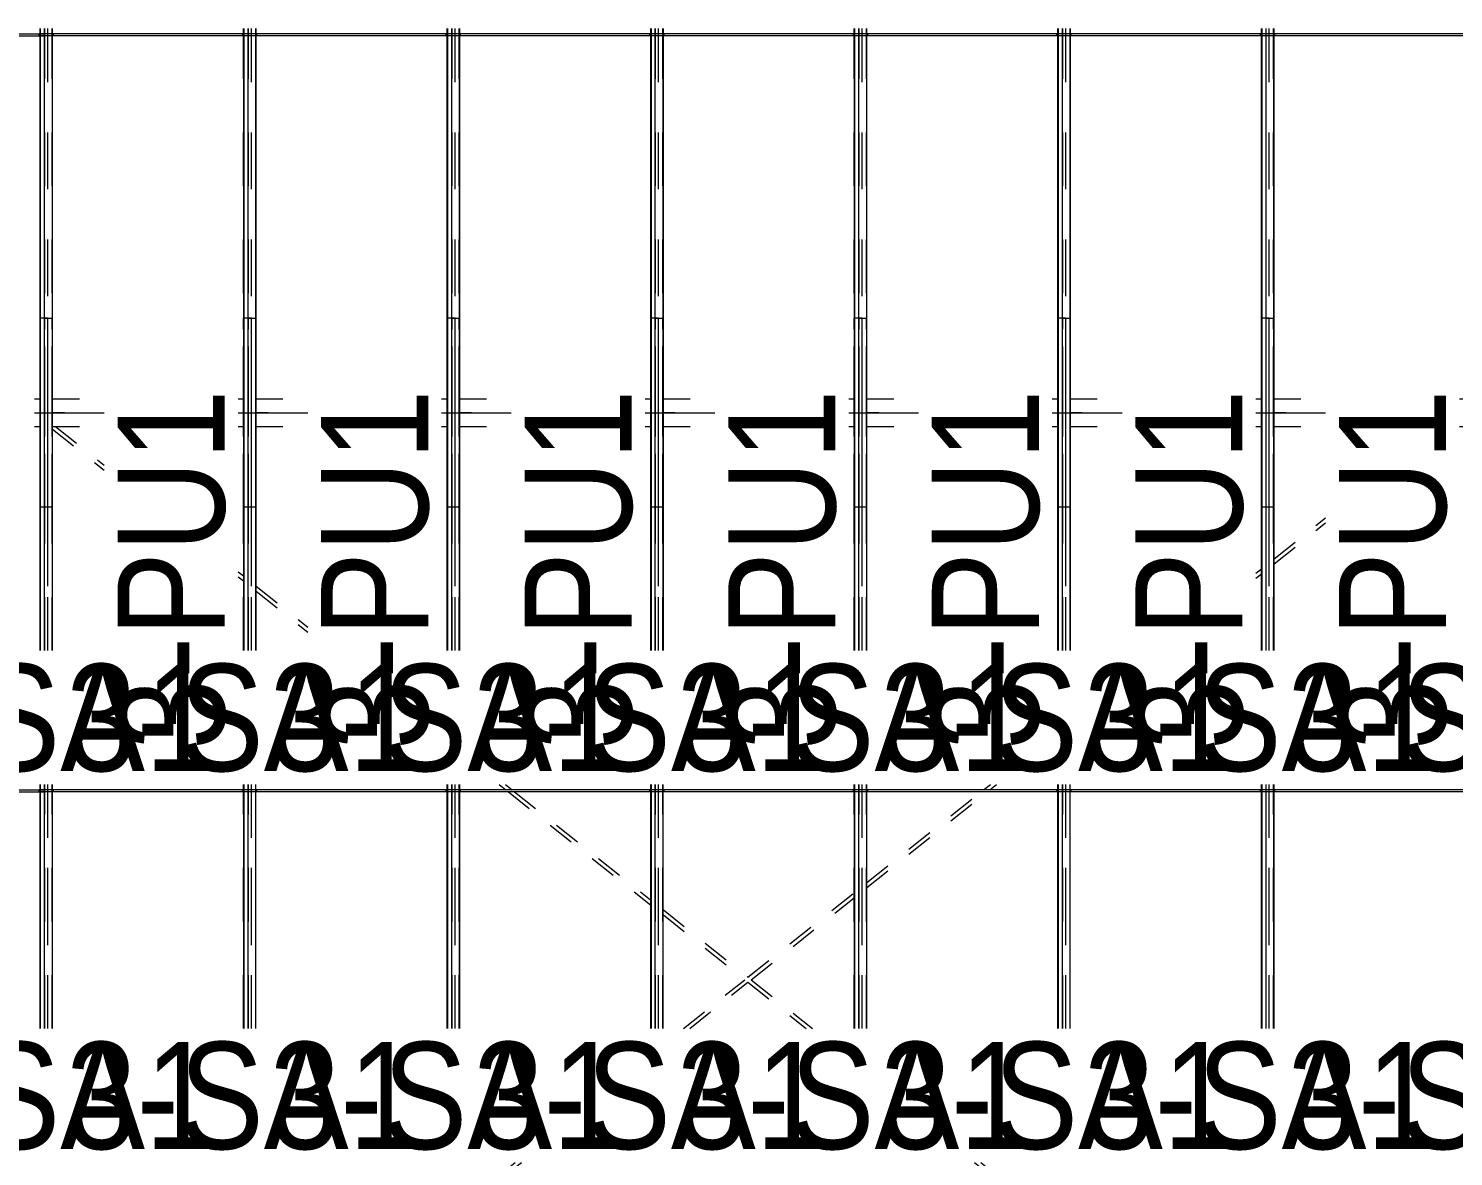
# Model space of a CAD drawing. Header units: millimetres. Extents: x -183 to 639, y -32 to 542.
# Drawn here: x 198.4 to 251.6, y 313 to 355.1 of the extents above; entities that cross this region are included whole.
import ezdxf

# ---------------------------------------------------------------- set-up
doc = ezdxf.new("R2010")
doc.units = ezdxf.units.MM
for name, pattern in [('XKITLINE00', [0]), ('XKITLINE01', [4, 1, -1, 1, -1]), ('XKITLINE02', [4, 2, -2]), ('XKITLINE03', [6, 3, -1, 1, -1])]:
    doc.linetypes.add(name, pattern=pattern)
for name, color, linetype, lineweight in [('Part', 2, 'Continuous', 0), ('PartMark', 7, 'Continuous', 0), ('S-grid', 1, 'Continuous', 0)]:
    doc.layers.add(name, color=color, linetype=linetype, lineweight=lineweight)
doc.styles.add('ARIAL', font='ARIAL.TTF')

# ---------------------------------------------------------------- blocks, each defined once
blk = doc.blocks.new('*A1313')
at = {"layer": 'S-grid', "color": 1, "linetype": 'XKITLINE03', "lineweight": 0}
for p, q in [((198.621, 340.793), (201.226, 340.793)), ((206.226, 340.793), (208.83, 340.793)), ((213.83, 340.793), (216.435, 340.793)), ((221.435, 340.793), (224.04, 340.793)), ((229.04, 340.793), (231.645, 340.793)), ((236.645, 340.793), (239.25, 340.793)), ((244.25, 340.793), (246.855, 340.793))]:
    blk.add_line(p, q, dxfattribs=at)
blk = doc.blocks.new('*A1324')
at = {"layer": 'Part', "color": 4, "linetype": 'XKITLINE01', "lineweight": 0}
for p, q in [((198.621, 341.308), (198.821, 341.308)), ((199.301, 341.308), (201.226, 341.308)), ((206.226, 341.308), (206.426, 341.308)), ((206.906, 341.308), (208.83, 341.308)), ((213.83, 341.308), (214.03, 341.308)), ((214.511, 341.308), (216.435, 341.308)), ((221.435, 341.308), (221.635, 341.308)), ((222.116, 341.308), (224.04, 341.308)), ((229.04, 341.308), (229.24, 341.308)), ((229.721, 341.308), (231.645, 341.308)), ((236.645, 341.308), (236.845, 341.308)), ((237.326, 341.308), (239.25, 341.308)), ((244.25, 341.308), (244.45, 341.308)), ((244.931, 341.308), (246.855, 341.308)), ((251.855, 341.308), (252.055, 341.308)), ((252.535, 341.308), (253.234, 341.308)), ((198.621, 340.278), (198.821, 340.278)), ((199.301, 340.278), (201.226, 340.278)), ((206.226, 340.278), (206.426, 340.278)), ((206.906, 340.278), (208.83, 340.278)), ((213.83, 340.278), (214.03, 340.278)), ((214.511, 340.278), (216.435, 340.278)), ((221.435, 340.278), (221.635, 340.278)), ((222.116, 340.278), (224.04, 340.278)), ((229.04, 340.278), (229.24, 340.278)), ((229.721, 340.278), (231.645, 340.278)), ((236.645, 340.278), (236.845, 340.278)), ((237.326, 340.278), (239.25, 340.278)), ((244.25, 340.278), (244.45, 340.278)), ((244.931, 340.278), (246.855, 340.278)), ((251.855, 340.278), (252.055, 340.278)), ((252.535, 340.278), (253.234, 340.278))]:
    blk.add_line(p, q, dxfattribs=at)
blk = doc.blocks.new('*A1325')
at = {"layer": 'Part', "color": 4, "linetype": 'XKITLINE01', "lineweight": 0}
for p, q in [((199.301, 340.176), (201.226, 338.646)), ((199.408, 340.278), (201.226, 338.833)), ((206.226, 334.858), (206.426, 334.699)), ((206.226, 334.67), (206.426, 334.511)), ((206.906, 334.316), (208.83, 332.786)), ((206.906, 334.129), (208.83, 332.599)), ((215.984, 326.911), (216.236, 326.711)), ((216.22, 326.911), (216.472, 326.711)), ((216.325, 326.64), (221.635, 322.418)), ((216.56, 326.64), (221.635, 322.605)), ((222.116, 322.223), (225.276, 319.71)), ((222.116, 322.035), (225.158, 319.617)), ((225.276, 319.523), (227.451, 317.793)), ((225.394, 319.617), (227.687, 317.793)), ((233.74, 312.793), (233.991, 312.593)), ((233.975, 312.793), (234.227, 312.593)), ((234.08, 312.523), (236.845, 310.324)), ((234.316, 312.523), (236.845, 310.511)), ((237.326, 310.129), (244.45, 304.465)), ((237.326, 309.942), (244.45, 304.277)), ((244.931, 304.082), (248.217, 301.47)), ((244.931, 303.895), (247.981, 301.47))]:
    blk.add_line(p, q, dxfattribs=at)
blk = doc.blocks.new('*A1326')
at = {"layer": 'Part', "color": 4, "linetype": 'XKITLINE01', "lineweight": 0}
for p, q in [((244.931, 335.338), (246.855, 336.868)), ((244.931, 335.151), (246.855, 336.681)), ((244.25, 334.797), (244.45, 334.956)), ((244.25, 334.61), (244.45, 334.769)), ((234.08, 326.711), (234.331, 326.911)), ((234.316, 326.711), (234.567, 326.911)), ((229.721, 323.245), (233.991, 326.64)), ((229.721, 323.057), (234.227, 326.64)), ((225.276, 319.71), (229.24, 322.863)), ((225.394, 319.617), (229.24, 322.675)), ((222.864, 317.793), (225.158, 319.617)), ((223.1, 317.793), (225.276, 319.523)), ((214.511, 311.151), (216.236, 312.523)), ((214.511, 310.964), (216.472, 312.523)), ((216.325, 312.593), (216.576, 312.793)), ((216.56, 312.593), (216.812, 312.793)), ((206.906, 305.105), (214.03, 310.769)), ((206.906, 304.917), (214.03, 310.582)), ((202.335, 301.47), (206.426, 304.722)), ((202.571, 301.47), (206.426, 304.535)), ((199.301, 299.058), (201.226, 300.588)), ((199.315, 298.881), (201.226, 300.4))]:
    blk.add_line(p, q, dxfattribs=at)
blk = doc.blocks.new('*A1345')
at = {"layer": 'Part', "color": 4, "linetype": 'XKITLINE01', "lineweight": 0}
for p, q in [((214.511, 340.808), (214.953, 340.808)), ((214.953, 340.778), (214.511, 340.778)), ((214.953, 340.808), (214.953, 340.778))]:
    blk.add_line(p, q, dxfattribs=at)
blk = doc.blocks.new('*A1346')
at = {"layer": 'Part', "color": 4, "linetype": 'XKITLINE01', "lineweight": 0}
for p, q in [((206.906, 340.808), (207.348, 340.808)), ((207.348, 340.778), (206.906, 340.778)), ((207.348, 340.808), (207.348, 340.778))]:
    blk.add_line(p, q, dxfattribs=at)
blk = doc.blocks.new('*A1347')
at = {"layer": 'Part', "color": 4, "linetype": 'XKITLINE01', "lineweight": 0}
for p, q in [((199.301, 340.808), (199.743, 340.808)), ((199.743, 340.778), (199.301, 340.778)), ((199.743, 340.808), (199.743, 340.778))]:
    blk.add_line(p, q, dxfattribs=at)
blk = doc.blocks.new('*A1348')
at = {"layer": 'Part', "color": 4, "linetype": 'XKITLINE01', "lineweight": 0}
for p, q in [((237.326, 340.808), (237.767, 340.808)), ((237.767, 340.778), (237.326, 340.778)), ((237.767, 340.808), (237.767, 340.778))]:
    blk.add_line(p, q, dxfattribs=at)
blk = doc.blocks.new('*A1349')
at = {"layer": 'Part', "color": 4, "linetype": 'XKITLINE01', "lineweight": 0}
for p, q in [((222.116, 340.808), (222.557, 340.808)), ((222.557, 340.778), (222.116, 340.778)), ((222.557, 340.808), (222.557, 340.778))]:
    blk.add_line(p, q, dxfattribs=at)
blk = doc.blocks.new('*A1350')
at = {"layer": 'Part', "color": 4, "linetype": 'XKITLINE01', "lineweight": 0}
for p, q in [((229.721, 340.808), (230.162, 340.808)), ((230.162, 340.778), (229.721, 340.778)), ((230.162, 340.808), (230.162, 340.778))]:
    blk.add_line(p, q, dxfattribs=at)
blk = doc.blocks.new('*A1352')
at = {"layer": 'Part', "color": 4, "linetype": 'XKITLINE01', "lineweight": 0}
for p, q in [((244.931, 340.808), (245.372, 340.808)), ((245.372, 340.778), (244.931, 340.778)), ((245.372, 340.808), (245.372, 340.778))]:
    blk.add_line(p, q, dxfattribs=at)
blk = doc.blocks.new('*A1373')
at = {"layer": 'Part', "color": 2, "linetype": 'XKITLINE00', "lineweight": 0}
for p, q in [((237.024, 344.323), (236.845, 344.323)), ((236.845, 344.323), (236.845, 331.911)), ((236.856, 344.323), (236.856, 331.911)), ((236.864, 344.323), (236.864, 331.911)), ((237.024, 344.323), (237.326, 344.323)), ((237.024, 331.911), (237.024, 344.323)), ((237.316, 331.911), (237.316, 344.323)), ((237.326, 331.911), (237.326, 344.323)), ((237.326, 331.911), (237.326, 344.323)), ((236.845, 326.911), (236.845, 326.711)), ((236.856, 326.911), (236.856, 326.711)), ((236.864, 326.911), (236.864, 326.711)), ((237.024, 317.793), (237.024, 326.911)), ((237.316, 317.793), (237.316, 326.911)), ((236.845, 326.64), (236.845, 317.793)), ((236.856, 326.64), (236.856, 317.793)), ((236.864, 326.64), (236.864, 317.793))]:
    blk.add_line(p, q, dxfattribs=at)
at = {"layer": 'Part', "color": 7, "linetype": 'XKITLINE02', "lineweight": 0}
for p, q in [((236.854, 331.911), (236.854, 344.323)), ((237.147, 344.323), (237.024, 344.323)), ((237.036, 331.911), (237.036, 344.323)), ((237.135, 344.323), (237.135, 331.911)), ((237.147, 331.911), (237.147, 344.323)), ((237.307, 331.911), (237.307, 344.323)), ((237.315, 331.911), (237.315, 344.323)), ((236.854, 317.793), (236.854, 326.911)), ((237.036, 317.793), (237.036, 326.911)), ((237.135, 326.911), (237.135, 317.793)), ((237.147, 317.793), (237.147, 326.911)), ((237.307, 317.793), (237.307, 326.911)), ((237.315, 317.793), (237.315, 326.911)), ((236.845, 326.711), (236.845, 326.64)), ((236.856, 326.711), (236.856, 326.64)), ((236.864, 326.711), (236.864, 326.64))]:
    blk.add_line(p, q, dxfattribs=at)
blk = doc.blocks.new('*A1374')
at = {"layer": 'Part', "color": 2, "linetype": 'XKITLINE00', "lineweight": 0}
for p, q in [((221.814, 344.323), (221.635, 344.323)), ((221.635, 344.323), (221.635, 331.911)), ((221.646, 344.323), (221.646, 331.911)), ((221.654, 344.323), (221.654, 331.911)), ((221.814, 344.323), (222.116, 344.323)), ((221.814, 331.911), (221.814, 344.323)), ((222.107, 331.911), (222.107, 344.323)), ((222.116, 331.911), (222.116, 344.323)), ((222.116, 331.911), (222.116, 344.323)), ((221.635, 326.911), (221.635, 326.711)), ((221.646, 326.911), (221.646, 326.711)), ((221.654, 326.911), (221.654, 326.711)), ((221.814, 317.793), (221.814, 326.911)), ((222.107, 317.793), (222.107, 326.911)), ((221.635, 326.64), (221.635, 317.793)), ((221.646, 326.64), (221.646, 317.793)), ((221.654, 326.64), (221.654, 317.793))]:
    blk.add_line(p, q, dxfattribs=at)
at = {"layer": 'Part', "color": 7, "linetype": 'XKITLINE02', "lineweight": 0}
for p, q in [((221.645, 331.911), (221.645, 344.323)), ((221.937, 344.323), (221.814, 344.323)), ((221.826, 331.911), (221.826, 344.323)), ((221.925, 344.323), (221.925, 331.911)), ((221.937, 331.911), (221.937, 344.323)), ((222.097, 331.911), (222.097, 344.323)), ((222.105, 331.911), (222.105, 344.323)), ((221.645, 317.793), (221.645, 326.911)), ((221.826, 317.793), (221.826, 326.911)), ((221.925, 326.911), (221.925, 317.793)), ((221.937, 317.793), (221.937, 326.911)), ((222.097, 317.793), (222.097, 326.911)), ((222.105, 317.793), (222.105, 326.911)), ((221.635, 326.711), (221.635, 326.64)), ((221.646, 326.711), (221.646, 326.64)), ((221.654, 326.711), (221.654, 326.64))]:
    blk.add_line(p, q, dxfattribs=at)
blk = doc.blocks.new('*A1375')
at = {"layer": 'Part', "color": 2, "linetype": 'XKITLINE00', "lineweight": 0}
for p, q in [((206.605, 344.323), (206.426, 344.323)), ((206.426, 344.323), (206.426, 331.911)), ((206.436, 344.323), (206.436, 331.911)), ((206.444, 344.323), (206.444, 331.911)), ((206.605, 344.323), (206.906, 344.323)), ((206.605, 331.911), (206.605, 344.323)), ((206.897, 331.911), (206.897, 344.323)), ((206.906, 331.911), (206.906, 344.323)), ((206.906, 331.911), (206.906, 344.323)), ((206.426, 326.911), (206.426, 326.711)), ((206.436, 326.911), (206.436, 326.711)), ((206.444, 326.911), (206.444, 326.711)), ((206.605, 317.793), (206.605, 326.911)), ((206.897, 317.793), (206.897, 326.911)), ((206.426, 326.64), (206.426, 317.793)), ((206.436, 326.64), (206.436, 317.793)), ((206.444, 326.64), (206.444, 317.793))]:
    blk.add_line(p, q, dxfattribs=at)
at = {"layer": 'Part', "color": 7, "linetype": 'XKITLINE02', "lineweight": 0}
for p, q in [((206.435, 331.911), (206.435, 344.323)), ((206.727, 344.323), (206.605, 344.323)), ((206.616, 331.911), (206.616, 344.323)), ((206.716, 344.323), (206.716, 331.911)), ((206.727, 331.911), (206.727, 344.323)), ((206.888, 331.911), (206.888, 344.323)), ((206.896, 331.911), (206.896, 344.323)), ((206.435, 317.793), (206.435, 326.911)), ((206.616, 317.793), (206.616, 326.911)), ((206.716, 326.911), (206.716, 317.793)), ((206.727, 317.793), (206.727, 326.911)), ((206.888, 317.793), (206.888, 326.911)), ((206.896, 317.793), (206.896, 326.911)), ((206.426, 326.711), (206.426, 326.64)), ((206.436, 326.711), (206.436, 326.64)), ((206.444, 326.711), (206.444, 326.64))]:
    blk.add_line(p, q, dxfattribs=at)
blk = doc.blocks.new('*A1377')
at = {"layer": 'Part', "color": 2, "linetype": 'XKITLINE00', "lineweight": 0}
for p, q in [((229.419, 344.323), (229.24, 344.323)), ((229.24, 344.323), (229.24, 331.911)), ((229.251, 344.323), (229.251, 331.911)), ((229.259, 344.323), (229.259, 331.911)), ((229.419, 344.323), (229.721, 344.323)), ((229.419, 331.911), (229.419, 344.323)), ((229.712, 331.911), (229.712, 344.323)), ((229.721, 331.911), (229.721, 344.323)), ((229.24, 326.911), (229.24, 326.711)), ((229.251, 326.911), (229.251, 326.711)), ((229.259, 326.911), (229.259, 326.711)), ((229.419, 317.793), (229.419, 326.911)), ((229.712, 317.793), (229.712, 326.911)), ((229.721, 317.793), (229.721, 326.911)), ((229.24, 326.64), (229.24, 317.793)), ((229.251, 326.64), (229.251, 317.793)), ((229.259, 326.64), (229.259, 317.793))]:
    blk.add_line(p, q, dxfattribs=at)
at = {"layer": 'Part', "color": 7, "linetype": 'XKITLINE02', "lineweight": 0}
for p, q in [((229.249, 331.911), (229.249, 344.323)), ((229.542, 344.323), (229.419, 344.323)), ((229.431, 331.911), (229.431, 344.323)), ((229.53, 344.323), (229.53, 331.911)), ((229.542, 331.911), (229.542, 344.323)), ((229.702, 331.911), (229.702, 344.323)), ((229.71, 331.911), (229.71, 344.323)), ((229.249, 317.793), (229.249, 326.911)), ((229.431, 317.793), (229.431, 326.911)), ((229.53, 326.911), (229.53, 317.793)), ((229.542, 317.793), (229.542, 326.911)), ((229.702, 317.793), (229.702, 326.911)), ((229.71, 317.793), (229.71, 326.911)), ((229.24, 326.711), (229.24, 326.64)), ((229.251, 326.711), (229.251, 326.64)), ((229.259, 326.711), (229.259, 326.64))]:
    blk.add_line(p, q, dxfattribs=at)
blk = doc.blocks.new('*A1378')
at = {"layer": 'Part', "color": 2, "linetype": 'XKITLINE00', "lineweight": 0}
for p, q in [((214.209, 344.323), (214.03, 344.323)), ((214.03, 344.323), (214.03, 331.911)), ((214.041, 344.323), (214.041, 331.911)), ((214.049, 344.323), (214.049, 331.911)), ((214.209, 344.323), (214.511, 344.323)), ((214.209, 331.911), (214.209, 344.323)), ((214.502, 331.911), (214.502, 344.323)), ((214.511, 331.911), (214.511, 344.323)), ((214.03, 326.911), (214.03, 326.711)), ((214.041, 326.911), (214.041, 326.711)), ((214.049, 326.911), (214.049, 326.711)), ((214.209, 317.793), (214.209, 326.911)), ((214.502, 317.793), (214.502, 326.911)), ((214.511, 317.793), (214.511, 326.911)), ((214.03, 326.64), (214.03, 317.793)), ((214.041, 326.64), (214.041, 317.793)), ((214.049, 326.64), (214.049, 317.793))]:
    blk.add_line(p, q, dxfattribs=at)
at = {"layer": 'Part', "color": 7, "linetype": 'XKITLINE02', "lineweight": 0}
for p, q in [((214.04, 331.911), (214.04, 344.323)), ((214.332, 344.323), (214.209, 344.323)), ((214.221, 331.911), (214.221, 344.323)), ((214.321, 344.323), (214.321, 331.911)), ((214.332, 331.911), (214.332, 344.323)), ((214.492, 331.911), (214.492, 344.323)), ((214.501, 331.911), (214.501, 344.323)), ((214.04, 317.793), (214.04, 326.911)), ((214.221, 317.793), (214.221, 326.911)), ((214.321, 326.911), (214.321, 317.793)), ((214.332, 317.793), (214.332, 326.911)), ((214.492, 317.793), (214.492, 326.911)), ((214.501, 317.793), (214.501, 326.911)), ((214.03, 326.711), (214.03, 326.64)), ((214.041, 326.711), (214.041, 326.64)), ((214.049, 326.711), (214.049, 326.64))]:
    blk.add_line(p, q, dxfattribs=at)
blk = doc.blocks.new('*A1379')
at = {"layer": 'Part', "color": 2, "linetype": 'XKITLINE00', "lineweight": 0}
for p, q in [((244.629, 344.323), (244.45, 344.323)), ((244.45, 344.323), (244.45, 331.911)), ((244.46, 344.323), (244.46, 331.911)), ((244.469, 344.323), (244.469, 331.911)), ((244.629, 344.323), (244.931, 344.323)), ((244.629, 331.911), (244.629, 344.323)), ((244.921, 331.911), (244.921, 344.323)), ((244.931, 331.911), (244.931, 344.323)), ((244.45, 326.911), (244.45, 326.711)), ((244.46, 326.911), (244.46, 326.711)), ((244.469, 326.911), (244.469, 326.711)), ((244.629, 317.793), (244.629, 326.911)), ((244.921, 317.793), (244.921, 326.911)), ((244.931, 317.793), (244.931, 326.911)), ((244.45, 326.64), (244.45, 317.793)), ((244.46, 326.64), (244.46, 317.793)), ((244.469, 326.64), (244.469, 317.793))]:
    blk.add_line(p, q, dxfattribs=at)
at = {"layer": 'Part', "color": 7, "linetype": 'XKITLINE02', "lineweight": 0}
for p, q in [((244.459, 331.911), (244.459, 344.323)), ((244.752, 344.323), (244.629, 344.323)), ((244.641, 331.911), (244.641, 344.323)), ((244.74, 344.323), (244.74, 331.911)), ((244.752, 331.911), (244.752, 344.323)), ((244.912, 331.911), (244.912, 344.323)), ((244.92, 331.911), (244.92, 344.323)), ((244.459, 317.793), (244.459, 326.911)), ((244.641, 317.793), (244.641, 326.911)), ((244.74, 326.911), (244.74, 317.793)), ((244.752, 317.793), (244.752, 326.911)), ((244.912, 317.793), (244.912, 326.911)), ((244.92, 317.793), (244.92, 326.911)), ((244.45, 326.711), (244.45, 326.64)), ((244.46, 326.711), (244.46, 326.64)), ((244.469, 326.711), (244.469, 326.64))]:
    blk.add_line(p, q, dxfattribs=at)
blk = doc.blocks.new('*A1380')
at = {"layer": 'Part', "color": 2, "linetype": 'XKITLINE00', "lineweight": 0}
for p, q in [((199, 344.323), (198.821, 344.323)), ((198.821, 344.323), (198.821, 331.911)), ((198.831, 344.323), (198.831, 331.911)), ((198.839, 344.323), (198.839, 331.911)), ((199, 344.323), (199.301, 344.323)), ((199, 331.911), (199, 344.323)), ((199.292, 331.911), (199.292, 344.323)), ((199.301, 331.911), (199.301, 344.323)), ((199.301, 331.911), (199.301, 344.323)), ((198.821, 326.911), (198.821, 326.711)), ((198.831, 326.911), (198.831, 326.711)), ((198.839, 326.911), (198.839, 326.711)), ((199, 317.793), (199, 326.911)), ((199.292, 317.793), (199.292, 326.911)), ((198.821, 326.64), (198.821, 317.793)), ((198.831, 326.64), (198.831, 317.793)), ((198.839, 326.64), (198.839, 317.793))]:
    blk.add_line(p, q, dxfattribs=at)
at = {"layer": 'Part', "color": 7, "linetype": 'XKITLINE02', "lineweight": 0}
for p, q in [((198.83, 331.911), (198.83, 344.323)), ((199.122, 344.323), (199, 344.323)), ((199.011, 331.911), (199.011, 344.323)), ((199.111, 344.323), (199.111, 331.911)), ((199.122, 331.911), (199.122, 344.323)), ((199.283, 331.911), (199.283, 344.323)), ((199.291, 331.911), (199.291, 344.323)), ((198.83, 317.793), (198.83, 326.911)), ((199.011, 317.793), (199.011, 326.911)), ((199.111, 326.911), (199.111, 317.793)), ((199.122, 317.793), (199.122, 326.911)), ((199.283, 317.793), (199.283, 326.911)), ((199.291, 317.793), (199.291, 326.911)), ((198.821, 326.711), (198.821, 326.64)), ((198.831, 326.711), (198.831, 326.64)), ((198.839, 326.711), (198.839, 326.64))]:
    blk.add_line(p, q, dxfattribs=at)
blk = doc.blocks.new('*A1383')
at = {"layer": 'Part', "color": 7, "linetype": 'XKITLINE02', "lineweight": 0}
for p, q in [((198.793, 326.676), (198.795, 326.701)), ((198.795, 326.651), (198.793, 326.676)), ((198.795, 326.701), (198.799, 326.711)), ((198.799, 326.64), (198.795, 326.651)), ((199.323, 326.711), (198.799, 326.711)), ((198.799, 326.711), (198.804, 326.701)), ((198.804, 326.651), (198.799, 326.64)), ((199.323, 326.64), (198.799, 326.64)), ((198.804, 326.701), (198.805, 326.676)), ((198.805, 326.676), (198.804, 326.651)), ((206.906, 326.711), (206.605, 326.711)), ((206.906, 326.64), (206.605, 326.64))]:
    blk.add_line(p, q, dxfattribs=at)
at = {"layer": 'Part', "color": 2, "linetype": 'XKITLINE00', "lineweight": 0}
for p, q in [((206.605, 326.711), (199.323, 326.711)), ((206.605, 326.64), (199.323, 326.64)), ((206.928, 326.711), (206.906, 326.711)), ((206.928, 326.64), (206.906, 326.64)), ((206.924, 326.701), (206.922, 326.676)), ((206.922, 326.676), (206.924, 326.651)), ((206.928, 326.711), (206.924, 326.701)), ((206.924, 326.651), (206.928, 326.64)), ((206.932, 326.701), (206.928, 326.711)), ((206.928, 326.64), (206.932, 326.651)), ((206.934, 326.676), (206.932, 326.701)), ((206.932, 326.651), (206.934, 326.676))]:
    blk.add_line(p, q, dxfattribs=at)
blk = doc.blocks.new('*A1384')
at = {"layer": 'Part', "color": 7, "linetype": 'XKITLINE02', "lineweight": 0}
for p, q in [((198.793, 354.911), (198.795, 354.936)), ((198.795, 354.886), (198.793, 354.911)), ((198.795, 354.936), (198.799, 354.946)), ((198.799, 354.876), (198.795, 354.886)), ((199.323, 354.946), (198.799, 354.946)), ((198.799, 354.946), (198.804, 354.936)), ((198.804, 354.886), (198.799, 354.876)), ((199.323, 354.876), (198.799, 354.876)), ((198.804, 354.936), (198.805, 354.911)), ((198.805, 354.911), (198.804, 354.886)), ((206.906, 354.946), (206.605, 354.946)), ((206.906, 354.876), (206.605, 354.876))]:
    blk.add_line(p, q, dxfattribs=at)
at = {"layer": 'Part', "color": 2, "linetype": 'XKITLINE00', "lineweight": 0}
for p, q in [((206.605, 354.946), (199.323, 354.946)), ((206.605, 354.876), (199.323, 354.876)), ((206.928, 354.946), (206.906, 354.946)), ((206.928, 354.876), (206.906, 354.876)), ((206.924, 354.936), (206.922, 354.911)), ((206.922, 354.911), (206.924, 354.886)), ((206.928, 354.946), (206.924, 354.936)), ((206.924, 354.886), (206.928, 354.876)), ((206.932, 354.936), (206.928, 354.946)), ((206.928, 354.876), (206.932, 354.886)), ((206.934, 354.911), (206.932, 354.936)), ((206.932, 354.886), (206.934, 354.911))]:
    blk.add_line(p, q, dxfattribs=at)
blk = doc.blocks.new('*A1454')
at = {"layer": 'Part', "color": 7, "linetype": 'XKITLINE02', "lineweight": 0}
for p, q in [((191.188, 326.676), (191.19, 326.701)), ((191.19, 326.651), (191.188, 326.676)), ((191.19, 326.701), (191.194, 326.711)), ((191.194, 326.64), (191.19, 326.651)), ((191.194, 326.711), (191.718, 326.711)), ((191.194, 326.711), (191.199, 326.701)), ((191.199, 326.651), (191.194, 326.64)), ((191.194, 326.64), (191.718, 326.64)), ((191.199, 326.701), (191.2, 326.676)), ((191.2, 326.676), (191.199, 326.651)), ((199.301, 326.711), (199, 326.711)), ((199.301, 326.64), (199, 326.64))]:
    blk.add_line(p, q, dxfattribs=at)
at = {"layer": 'Part', "color": 2, "linetype": 'XKITLINE00', "lineweight": 0}
for p, q in [((191.718, 326.711), (199, 326.711)), ((191.718, 326.64), (199, 326.64)), ((199.323, 326.711), (199.301, 326.711)), ((199.323, 326.64), (199.301, 326.64)), ((199.319, 326.701), (199.317, 326.676)), ((199.317, 326.676), (199.319, 326.651)), ((199.323, 326.711), (199.319, 326.701)), ((199.319, 326.651), (199.323, 326.64)), ((199.327, 326.701), (199.323, 326.711)), ((199.323, 326.64), (199.327, 326.651)), ((199.329, 326.676), (199.327, 326.701)), ((199.327, 326.651), (199.329, 326.676))]:
    blk.add_line(p, q, dxfattribs=at)
blk = doc.blocks.new('*A1479')
at = {"layer": 'Part', "color": 7, "linetype": 'XKITLINE02', "lineweight": 0}
for p, q in [((191.188, 354.911), (191.19, 354.936)), ((191.19, 354.886), (191.188, 354.911)), ((191.19, 354.936), (191.194, 354.946)), ((191.194, 354.876), (191.19, 354.886)), ((191.194, 354.946), (191.718, 354.946)), ((191.194, 354.946), (191.199, 354.936)), ((191.199, 354.886), (191.194, 354.876)), ((191.194, 354.876), (191.718, 354.876)), ((191.199, 354.936), (191.2, 354.911)), ((191.2, 354.911), (191.199, 354.886)), ((199.301, 354.946), (199, 354.946)), ((199.301, 354.876), (199, 354.876))]:
    blk.add_line(p, q, dxfattribs=at)
at = {"layer": 'Part', "color": 2, "linetype": 'XKITLINE00', "lineweight": 0}
for p, q in [((191.718, 354.946), (199, 354.946)), ((191.718, 354.876), (199, 354.876)), ((199.323, 354.946), (199.301, 354.946)), ((199.323, 354.876), (199.301, 354.876)), ((199.319, 354.936), (199.317, 354.911)), ((199.317, 354.911), (199.319, 354.886)), ((199.323, 354.946), (199.319, 354.936)), ((199.319, 354.886), (199.323, 354.876)), ((199.327, 354.936), (199.323, 354.946)), ((199.323, 354.876), (199.327, 354.886)), ((199.329, 354.911), (199.327, 354.936)), ((199.327, 354.886), (199.329, 354.911))]:
    blk.add_line(p, q, dxfattribs=at)
blk = doc.blocks.new('*A1487')
at = {"layer": 'Part', "color": 2, "linetype": 'XKITLINE00', "lineweight": 0}
for p, q in [((198.821, 355.146), (198.821, 354.946)), ((198.831, 355.146), (198.831, 354.946)), ((198.839, 355.146), (198.839, 354.946)), ((199, 337.264), (199, 355.146)), ((199.292, 337.264), (199.292, 355.146)), ((199.301, 337.264), (199.301, 355.146)), ((198.821, 354.876), (198.821, 337.264)), ((198.831, 354.876), (198.831, 337.264)), ((198.839, 354.876), (198.839, 337.264)), ((199.301, 337.264), (198.821, 337.264))]:
    blk.add_line(p, q, dxfattribs=at)
at = {"layer": 'Part', "color": 7, "linetype": 'XKITLINE02', "lineweight": 0}
for p, q in [((198.83, 337.264), (198.83, 355.146)), ((199.011, 337.264), (199.011, 355.146)), ((199.111, 355.146), (199.111, 337.264)), ((199.122, 337.264), (199.122, 355.146)), ((199.283, 337.264), (199.283, 355.146)), ((199.291, 337.264), (199.291, 355.146)), ((198.821, 354.946), (198.821, 354.876)), ((198.831, 354.946), (198.831, 354.876)), ((198.839, 354.946), (198.839, 354.876))]:
    blk.add_line(p, q, dxfattribs=at)
blk = doc.blocks.new('*A1509')
at = {"layer": 'Part', "color": 7, "linetype": 'XKITLINE02', "lineweight": 0}
for p, q in [((214.003, 326.676), (214.005, 326.701)), ((214.005, 326.651), (214.003, 326.676)), ((214.005, 326.701), (214.009, 326.711)), ((214.009, 326.64), (214.005, 326.651)), ((214.533, 326.711), (214.009, 326.711)), ((214.009, 326.711), (214.013, 326.701)), ((214.013, 326.651), (214.009, 326.64)), ((214.533, 326.64), (214.009, 326.64)), ((214.013, 326.701), (214.015, 326.676)), ((214.015, 326.676), (214.013, 326.651)), ((222.116, 326.711), (221.814, 326.711)), ((222.116, 326.64), (221.814, 326.64))]:
    blk.add_line(p, q, dxfattribs=at)
at = {"layer": 'Part', "color": 2, "linetype": 'XKITLINE00', "lineweight": 0}
for p, q in [((221.814, 326.711), (214.533, 326.711)), ((221.814, 326.64), (214.533, 326.64)), ((222.138, 326.711), (222.116, 326.711)), ((222.138, 326.64), (222.116, 326.64)), ((222.133, 326.701), (222.132, 326.676)), ((222.132, 326.676), (222.133, 326.651)), ((222.138, 326.711), (222.133, 326.701)), ((222.133, 326.651), (222.138, 326.64)), ((222.142, 326.701), (222.138, 326.711)), ((222.138, 326.64), (222.142, 326.651)), ((222.144, 326.676), (222.142, 326.701)), ((222.142, 326.651), (222.144, 326.676))]:
    blk.add_line(p, q, dxfattribs=at)
blk = doc.blocks.new('*A1510')
at = {"layer": 'Part', "color": 7, "linetype": 'XKITLINE02', "lineweight": 0}
for p, q in [((206.398, 326.676), (206.4, 326.701)), ((206.4, 326.651), (206.398, 326.676)), ((206.4, 326.701), (206.404, 326.711)), ((206.404, 326.64), (206.4, 326.651)), ((206.928, 326.711), (206.404, 326.711)), ((206.404, 326.711), (206.408, 326.701)), ((206.408, 326.651), (206.404, 326.64)), ((206.928, 326.64), (206.404, 326.64)), ((206.408, 326.701), (206.41, 326.676)), ((206.41, 326.676), (206.408, 326.651)), ((214.511, 326.711), (214.209, 326.711)), ((214.511, 326.64), (214.209, 326.64))]:
    blk.add_line(p, q, dxfattribs=at)
at = {"layer": 'Part', "color": 2, "linetype": 'XKITLINE00', "lineweight": 0}
for p, q in [((214.209, 326.711), (206.928, 326.711)), ((214.209, 326.64), (206.928, 326.64)), ((214.533, 326.711), (214.511, 326.711)), ((214.533, 326.64), (214.511, 326.64)), ((214.528, 326.701), (214.527, 326.676)), ((214.527, 326.676), (214.528, 326.651)), ((214.533, 326.711), (214.528, 326.701)), ((214.528, 326.651), (214.533, 326.64)), ((214.537, 326.701), (214.533, 326.711)), ((214.533, 326.64), (214.537, 326.651)), ((214.539, 326.676), (214.537, 326.701)), ((214.537, 326.651), (214.539, 326.676))]:
    blk.add_line(p, q, dxfattribs=at)
blk = doc.blocks.new('*A1511')
at = {"layer": 'Part', "color": 7, "linetype": 'XKITLINE02', "lineweight": 0}
for p, q in [((221.608, 326.676), (221.61, 326.701)), ((221.61, 326.651), (221.608, 326.676)), ((221.61, 326.701), (221.614, 326.711)), ((221.614, 326.64), (221.61, 326.651)), ((222.138, 326.711), (221.614, 326.711)), ((221.614, 326.711), (221.618, 326.701)), ((221.618, 326.651), (221.614, 326.64)), ((222.138, 326.64), (221.614, 326.64)), ((221.618, 326.701), (221.62, 326.676)), ((221.62, 326.676), (221.618, 326.651)), ((229.721, 326.711), (229.419, 326.711)), ((229.721, 326.64), (229.419, 326.64))]:
    blk.add_line(p, q, dxfattribs=at)
at = {"layer": 'Part', "color": 2, "linetype": 'XKITLINE00', "lineweight": 0}
for p, q in [((229.419, 326.711), (222.138, 326.711)), ((229.419, 326.64), (222.138, 326.64)), ((229.743, 326.711), (229.721, 326.711)), ((229.743, 326.64), (229.721, 326.64)), ((229.738, 326.701), (229.736, 326.676)), ((229.736, 326.676), (229.738, 326.651)), ((229.743, 326.711), (229.738, 326.701)), ((229.738, 326.651), (229.743, 326.64)), ((229.747, 326.701), (229.743, 326.711)), ((229.743, 326.64), (229.747, 326.651)), ((229.749, 326.676), (229.747, 326.701)), ((229.747, 326.651), (229.749, 326.676))]:
    blk.add_line(p, q, dxfattribs=at)
blk = doc.blocks.new('*A1512')
at = {"layer": 'Part', "color": 7, "linetype": 'XKITLINE02', "lineweight": 0}
for p, q in [((229.213, 326.676), (229.214, 326.701)), ((229.214, 326.651), (229.213, 326.676)), ((229.214, 326.701), (229.219, 326.711)), ((229.219, 326.64), (229.214, 326.651)), ((229.743, 326.711), (229.219, 326.711)), ((229.219, 326.711), (229.223, 326.701)), ((229.223, 326.651), (229.219, 326.64)), ((229.743, 326.64), (229.219, 326.64)), ((229.223, 326.701), (229.225, 326.676)), ((229.225, 326.676), (229.223, 326.651)), ((237.326, 326.711), (237.024, 326.711)), ((237.326, 326.64), (237.024, 326.64))]:
    blk.add_line(p, q, dxfattribs=at)
at = {"layer": 'Part', "color": 2, "linetype": 'XKITLINE00', "lineweight": 0}
for p, q in [((237.024, 326.711), (229.743, 326.711)), ((237.024, 326.64), (229.743, 326.64)), ((237.347, 326.711), (237.326, 326.711)), ((237.347, 326.64), (237.326, 326.64)), ((237.343, 326.701), (237.341, 326.676)), ((237.341, 326.676), (237.343, 326.651)), ((237.347, 326.711), (237.343, 326.701)), ((237.343, 326.651), (237.347, 326.64)), ((237.352, 326.701), (237.347, 326.711)), ((237.347, 326.64), (237.352, 326.651)), ((237.354, 326.676), (237.352, 326.701)), ((237.352, 326.651), (237.354, 326.676))]:
    blk.add_line(p, q, dxfattribs=at)
blk = doc.blocks.new('*A1513')
at = {"layer": 'Part', "color": 7, "linetype": 'XKITLINE02', "lineweight": 0}
for p, q in [((236.817, 326.676), (236.819, 326.701)), ((236.819, 326.651), (236.817, 326.676)), ((236.819, 326.701), (236.824, 326.711)), ((236.824, 326.64), (236.819, 326.651)), ((237.347, 326.711), (236.824, 326.711)), ((236.824, 326.711), (236.828, 326.701)), ((236.828, 326.651), (236.824, 326.64)), ((237.347, 326.64), (236.824, 326.64)), ((236.828, 326.701), (236.83, 326.676)), ((236.83, 326.676), (236.828, 326.651)), ((244.931, 326.711), (244.629, 326.711)), ((244.931, 326.64), (244.629, 326.64))]:
    blk.add_line(p, q, dxfattribs=at)
at = {"layer": 'Part', "color": 2, "linetype": 'XKITLINE00', "lineweight": 0}
for p, q in [((244.629, 326.711), (237.347, 326.711)), ((244.629, 326.64), (237.347, 326.64)), ((244.952, 326.711), (244.931, 326.711)), ((244.952, 326.64), (244.931, 326.64)), ((244.948, 326.701), (244.946, 326.676)), ((244.946, 326.676), (244.948, 326.651)), ((244.952, 326.711), (244.948, 326.701)), ((244.948, 326.651), (244.952, 326.64)), ((244.957, 326.701), (244.952, 326.711)), ((244.952, 326.64), (244.957, 326.651)), ((244.958, 326.676), (244.957, 326.701)), ((244.957, 326.651), (244.958, 326.676))]:
    blk.add_line(p, q, dxfattribs=at)
blk = doc.blocks.new('*A1514')
at = {"layer": 'Part', "color": 7, "linetype": 'XKITLINE02', "lineweight": 0}
for p, q in [((244.422, 326.676), (244.424, 326.701)), ((244.424, 326.651), (244.422, 326.676)), ((244.424, 326.701), (244.428, 326.711)), ((244.428, 326.64), (244.424, 326.651)), ((244.952, 326.711), (244.428, 326.711)), ((244.428, 326.711), (244.433, 326.701)), ((244.433, 326.651), (244.428, 326.64)), ((244.952, 326.64), (244.428, 326.64)), ((244.433, 326.701), (244.435, 326.676)), ((244.435, 326.676), (244.433, 326.651)), ((252.535, 326.711), (252.234, 326.711)), ((252.535, 326.64), (252.234, 326.64))]:
    blk.add_line(p, q, dxfattribs=at)
at = {"layer": 'Part', "color": 2, "linetype": 'XKITLINE00', "lineweight": 0}
for p, q in [((252.234, 326.711), (244.952, 326.711)), ((252.234, 326.64), (244.952, 326.64)), ((252.557, 326.711), (252.535, 326.711)), ((252.557, 326.64), (252.535, 326.64)), ((252.553, 326.701), (252.551, 326.676)), ((252.551, 326.676), (252.553, 326.651)), ((252.557, 326.711), (252.553, 326.701)), ((252.553, 326.651), (252.557, 326.64)), ((252.561, 326.701), (252.557, 326.711)), ((252.557, 326.64), (252.561, 326.651)), ((252.563, 326.676), (252.561, 326.701)), ((252.561, 326.651), (252.563, 326.676))]:
    blk.add_line(p, q, dxfattribs=at)
blk = doc.blocks.new('*A1515')
at = {"layer": 'Part', "color": 2, "linetype": 'XKITLINE00', "lineweight": 0}
for p, q in [((236.845, 355.146), (236.845, 354.946)), ((236.856, 355.146), (236.856, 354.946)), ((236.864, 355.146), (236.864, 354.946)), ((237.024, 337.264), (237.024, 355.146)), ((237.316, 337.264), (237.316, 355.146)), ((237.326, 337.264), (237.326, 355.146)), ((236.845, 354.876), (236.845, 337.264)), ((236.856, 354.876), (236.856, 337.264)), ((236.864, 354.876), (236.864, 337.264)), ((237.326, 337.264), (236.845, 337.264))]:
    blk.add_line(p, q, dxfattribs=at)
at = {"layer": 'Part', "color": 7, "linetype": 'XKITLINE02', "lineweight": 0}
for p, q in [((236.854, 337.264), (236.854, 355.146)), ((237.036, 337.264), (237.036, 355.146)), ((237.135, 355.146), (237.135, 337.264)), ((237.147, 337.264), (237.147, 355.146)), ((237.307, 337.264), (237.307, 355.146)), ((237.315, 337.264), (237.315, 355.146)), ((236.845, 354.946), (236.845, 354.876)), ((236.856, 354.946), (236.856, 354.876)), ((236.864, 354.946), (236.864, 354.876))]:
    blk.add_line(p, q, dxfattribs=at)
blk = doc.blocks.new('*A1516')
at = {"layer": 'Part', "color": 2, "linetype": 'XKITLINE00', "lineweight": 0}
for p, q in [((221.635, 355.146), (221.635, 354.946)), ((221.646, 355.146), (221.646, 354.946)), ((221.654, 355.146), (221.654, 354.946)), ((221.814, 337.264), (221.814, 355.146)), ((222.107, 337.264), (222.107, 355.146)), ((222.116, 337.264), (222.116, 355.146)), ((221.635, 354.876), (221.635, 337.264)), ((221.646, 354.876), (221.646, 337.264)), ((221.654, 354.876), (221.654, 337.264)), ((222.116, 337.264), (221.635, 337.264))]:
    blk.add_line(p, q, dxfattribs=at)
at = {"layer": 'Part', "color": 7, "linetype": 'XKITLINE02', "lineweight": 0}
for p, q in [((221.645, 337.264), (221.645, 355.146)), ((221.826, 337.264), (221.826, 355.146)), ((221.925, 355.146), (221.925, 337.264)), ((221.937, 337.264), (221.937, 355.146)), ((222.097, 337.264), (222.097, 355.146)), ((222.105, 337.264), (222.105, 355.146)), ((221.635, 354.946), (221.635, 354.876)), ((221.646, 354.946), (221.646, 354.876)), ((221.654, 354.946), (221.654, 354.876))]:
    blk.add_line(p, q, dxfattribs=at)
blk = doc.blocks.new('*A1517')
at = {"layer": 'Part', "color": 2, "linetype": 'XKITLINE00', "lineweight": 0}
for p, q in [((206.426, 355.146), (206.426, 354.946)), ((206.436, 355.146), (206.436, 354.946)), ((206.444, 355.146), (206.444, 354.946)), ((206.605, 337.264), (206.605, 355.146)), ((206.897, 337.264), (206.897, 355.146)), ((206.906, 337.264), (206.906, 355.146)), ((206.426, 354.876), (206.426, 337.264)), ((206.436, 354.876), (206.436, 337.264)), ((206.444, 354.876), (206.444, 337.264)), ((206.906, 337.264), (206.426, 337.264))]:
    blk.add_line(p, q, dxfattribs=at)
at = {"layer": 'Part', "color": 7, "linetype": 'XKITLINE02', "lineweight": 0}
for p, q in [((206.435, 337.264), (206.435, 355.146)), ((206.616, 337.264), (206.616, 355.146)), ((206.716, 355.146), (206.716, 337.264)), ((206.727, 337.264), (206.727, 355.146)), ((206.888, 337.264), (206.888, 355.146)), ((206.896, 337.264), (206.896, 355.146)), ((206.426, 354.946), (206.426, 354.876)), ((206.436, 354.946), (206.436, 354.876)), ((206.444, 354.946), (206.444, 354.876))]:
    blk.add_line(p, q, dxfattribs=at)
blk = doc.blocks.new('*A1519')
at = {"layer": 'Part', "color": 2, "linetype": 'XKITLINE00', "lineweight": 0}
for p, q in [((244.45, 355.146), (244.45, 354.946)), ((244.46, 355.146), (244.46, 354.946)), ((244.469, 355.146), (244.469, 354.946)), ((244.629, 337.264), (244.629, 355.146)), ((244.921, 337.264), (244.921, 355.146)), ((244.931, 337.264), (244.931, 355.146)), ((244.45, 354.876), (244.45, 337.264)), ((244.46, 354.876), (244.46, 337.264)), ((244.469, 354.876), (244.469, 337.264)), ((244.931, 337.264), (244.45, 337.264))]:
    blk.add_line(p, q, dxfattribs=at)
at = {"layer": 'Part', "color": 7, "linetype": 'XKITLINE02', "lineweight": 0}
for p, q in [((244.459, 337.264), (244.459, 355.146)), ((244.641, 337.264), (244.641, 355.146)), ((244.74, 355.146), (244.74, 337.264)), ((244.752, 337.264), (244.752, 355.146)), ((244.912, 337.264), (244.912, 355.146)), ((244.92, 337.264), (244.92, 355.146)), ((244.45, 354.946), (244.45, 354.876)), ((244.46, 354.946), (244.46, 354.876)), ((244.469, 354.946), (244.469, 354.876))]:
    blk.add_line(p, q, dxfattribs=at)
blk = doc.blocks.new('*A1520')
at = {"layer": 'Part', "color": 2, "linetype": 'XKITLINE00', "lineweight": 0}
for p, q in [((229.24, 355.146), (229.24, 354.946)), ((229.251, 355.146), (229.251, 354.946)), ((229.259, 355.146), (229.259, 354.946)), ((229.419, 337.264), (229.419, 355.146)), ((229.712, 337.264), (229.712, 355.146)), ((229.721, 337.264), (229.721, 355.146)), ((229.24, 354.876), (229.24, 337.264)), ((229.251, 354.876), (229.251, 337.264)), ((229.259, 354.876), (229.259, 337.264)), ((229.721, 337.264), (229.24, 337.264))]:
    blk.add_line(p, q, dxfattribs=at)
at = {"layer": 'Part', "color": 7, "linetype": 'XKITLINE02', "lineweight": 0}
for p, q in [((229.249, 337.264), (229.249, 355.146)), ((229.431, 337.264), (229.431, 355.146)), ((229.53, 355.146), (229.53, 337.264)), ((229.542, 337.264), (229.542, 355.146)), ((229.702, 337.264), (229.702, 355.146)), ((229.71, 337.264), (229.71, 355.146)), ((229.24, 354.946), (229.24, 354.876)), ((229.251, 354.946), (229.251, 354.876)), ((229.259, 354.946), (229.259, 354.876))]:
    blk.add_line(p, q, dxfattribs=at)
blk = doc.blocks.new('*A1521')
at = {"layer": 'Part', "color": 2, "linetype": 'XKITLINE00', "lineweight": 0}
for p, q in [((214.03, 355.146), (214.03, 354.946)), ((214.041, 355.146), (214.041, 354.946)), ((214.049, 355.146), (214.049, 354.946)), ((214.209, 337.264), (214.209, 355.146)), ((214.502, 337.264), (214.502, 355.146)), ((214.511, 337.264), (214.511, 355.146)), ((214.03, 354.876), (214.03, 337.264)), ((214.041, 354.876), (214.041, 337.264)), ((214.049, 354.876), (214.049, 337.264)), ((214.511, 337.264), (214.03, 337.264))]:
    blk.add_line(p, q, dxfattribs=at)
at = {"layer": 'Part', "color": 7, "linetype": 'XKITLINE02', "lineweight": 0}
for p, q in [((214.04, 337.264), (214.04, 355.146)), ((214.221, 337.264), (214.221, 355.146)), ((214.321, 355.146), (214.321, 337.264)), ((214.332, 337.264), (214.332, 355.146)), ((214.492, 337.264), (214.492, 355.146)), ((214.501, 337.264), (214.501, 355.146)), ((214.03, 354.946), (214.03, 354.876)), ((214.041, 354.946), (214.041, 354.876)), ((214.049, 354.946), (214.049, 354.876))]:
    blk.add_line(p, q, dxfattribs=at)
blk = doc.blocks.new('*A1522')
at = {"layer": 'Part', "color": 7, "linetype": 'XKITLINE02', "lineweight": 0}
for p, q in [((206.398, 354.911), (206.4, 354.936)), ((206.4, 354.886), (206.398, 354.911)), ((206.4, 354.936), (206.404, 354.946)), ((206.404, 354.876), (206.4, 354.886)), ((206.928, 354.946), (206.404, 354.946)), ((206.404, 354.946), (206.408, 354.936)), ((206.408, 354.886), (206.404, 354.876)), ((206.928, 354.876), (206.404, 354.876)), ((206.408, 354.936), (206.41, 354.911)), ((206.41, 354.911), (206.408, 354.886)), ((214.511, 354.946), (214.209, 354.946)), ((214.511, 354.876), (214.209, 354.876))]:
    blk.add_line(p, q, dxfattribs=at)
at = {"layer": 'Part', "color": 2, "linetype": 'XKITLINE00', "lineweight": 0}
for p, q in [((214.209, 354.946), (206.928, 354.946)), ((214.209, 354.876), (206.928, 354.876)), ((214.533, 354.946), (214.511, 354.946)), ((214.533, 354.876), (214.511, 354.876)), ((214.528, 354.936), (214.527, 354.911)), ((214.527, 354.911), (214.528, 354.886)), ((214.533, 354.946), (214.528, 354.936)), ((214.528, 354.886), (214.533, 354.876)), ((214.537, 354.936), (214.533, 354.946)), ((214.533, 354.876), (214.537, 354.886)), ((214.539, 354.911), (214.537, 354.936)), ((214.537, 354.886), (214.539, 354.911))]:
    blk.add_line(p, q, dxfattribs=at)
blk = doc.blocks.new('*A1523')
at = {"layer": 'Part', "color": 7, "linetype": 'XKITLINE02', "lineweight": 0}
for p, q in [((214.003, 354.911), (214.005, 354.936)), ((214.005, 354.886), (214.003, 354.911)), ((214.005, 354.936), (214.009, 354.946)), ((214.009, 354.876), (214.005, 354.886)), ((214.533, 354.946), (214.009, 354.946)), ((214.009, 354.946), (214.013, 354.936)), ((214.013, 354.886), (214.009, 354.876)), ((214.533, 354.876), (214.009, 354.876)), ((214.013, 354.936), (214.015, 354.911)), ((214.015, 354.911), (214.013, 354.886)), ((222.116, 354.946), (221.814, 354.946)), ((222.116, 354.876), (221.814, 354.876))]:
    blk.add_line(p, q, dxfattribs=at)
at = {"layer": 'Part', "color": 2, "linetype": 'XKITLINE00', "lineweight": 0}
for p, q in [((221.814, 354.946), (214.533, 354.946)), ((221.814, 354.876), (214.533, 354.876)), ((222.138, 354.946), (222.116, 354.946)), ((222.138, 354.876), (222.116, 354.876)), ((222.133, 354.936), (222.132, 354.911)), ((222.132, 354.911), (222.133, 354.886)), ((222.138, 354.946), (222.133, 354.936)), ((222.133, 354.886), (222.138, 354.876)), ((222.142, 354.936), (222.138, 354.946)), ((222.138, 354.876), (222.142, 354.886)), ((222.144, 354.911), (222.142, 354.936)), ((222.142, 354.886), (222.144, 354.911))]:
    blk.add_line(p, q, dxfattribs=at)
blk = doc.blocks.new('*A1526')
at = {"layer": 'Part', "color": 7, "linetype": 'XKITLINE02', "lineweight": 0}
for p, q in [((221.608, 354.911), (221.61, 354.936)), ((221.61, 354.886), (221.608, 354.911)), ((221.61, 354.936), (221.614, 354.946)), ((221.614, 354.876), (221.61, 354.886)), ((222.138, 354.946), (221.614, 354.946)), ((221.614, 354.946), (221.618, 354.936)), ((221.618, 354.886), (221.614, 354.876)), ((222.138, 354.876), (221.614, 354.876)), ((221.618, 354.936), (221.62, 354.911)), ((221.62, 354.911), (221.618, 354.886)), ((229.721, 354.946), (229.419, 354.946)), ((229.721, 354.876), (229.419, 354.876))]:
    blk.add_line(p, q, dxfattribs=at)
at = {"layer": 'Part', "color": 2, "linetype": 'XKITLINE00', "lineweight": 0}
for p, q in [((229.419, 354.946), (222.138, 354.946)), ((229.419, 354.876), (222.138, 354.876)), ((229.743, 354.946), (229.721, 354.946)), ((229.743, 354.876), (229.721, 354.876)), ((229.738, 354.936), (229.736, 354.911)), ((229.736, 354.911), (229.738, 354.886)), ((229.743, 354.946), (229.738, 354.936)), ((229.738, 354.886), (229.743, 354.876)), ((229.747, 354.936), (229.743, 354.946)), ((229.743, 354.876), (229.747, 354.886)), ((229.749, 354.911), (229.747, 354.936)), ((229.747, 354.886), (229.749, 354.911))]:
    blk.add_line(p, q, dxfattribs=at)
blk = doc.blocks.new('*A1527')
at = {"layer": 'Part', "color": 7, "linetype": 'XKITLINE02', "lineweight": 0}
for p, q in [((229.213, 354.911), (229.214, 354.936)), ((229.214, 354.886), (229.213, 354.911)), ((229.214, 354.936), (229.219, 354.946)), ((229.219, 354.876), (229.214, 354.886)), ((229.743, 354.946), (229.219, 354.946)), ((229.219, 354.946), (229.223, 354.936)), ((229.223, 354.886), (229.219, 354.876)), ((229.743, 354.876), (229.219, 354.876)), ((229.223, 354.936), (229.225, 354.911)), ((229.225, 354.911), (229.223, 354.886)), ((237.326, 354.946), (237.024, 354.946)), ((237.326, 354.876), (237.024, 354.876))]:
    blk.add_line(p, q, dxfattribs=at)
at = {"layer": 'Part', "color": 2, "linetype": 'XKITLINE00', "lineweight": 0}
for p, q in [((237.024, 354.946), (229.743, 354.946)), ((237.024, 354.876), (229.743, 354.876)), ((237.347, 354.946), (237.326, 354.946)), ((237.347, 354.876), (237.326, 354.876)), ((237.343, 354.936), (237.341, 354.911)), ((237.341, 354.911), (237.343, 354.886)), ((237.347, 354.946), (237.343, 354.936)), ((237.343, 354.886), (237.347, 354.876)), ((237.352, 354.936), (237.347, 354.946)), ((237.347, 354.876), (237.352, 354.886)), ((237.354, 354.911), (237.352, 354.936)), ((237.352, 354.886), (237.354, 354.911))]:
    blk.add_line(p, q, dxfattribs=at)
blk = doc.blocks.new('*A1528')
at = {"layer": 'Part', "color": 7, "linetype": 'XKITLINE02', "lineweight": 0}
for p, q in [((236.817, 354.911), (236.819, 354.936)), ((236.819, 354.886), (236.817, 354.911)), ((236.819, 354.936), (236.824, 354.946)), ((236.824, 354.876), (236.819, 354.886)), ((237.347, 354.946), (236.824, 354.946)), ((236.824, 354.946), (236.828, 354.936)), ((236.828, 354.886), (236.824, 354.876)), ((237.347, 354.876), (236.824, 354.876)), ((236.828, 354.936), (236.83, 354.911)), ((236.83, 354.911), (236.828, 354.886)), ((244.931, 354.946), (244.629, 354.946)), ((244.931, 354.876), (244.629, 354.876))]:
    blk.add_line(p, q, dxfattribs=at)
at = {"layer": 'Part', "color": 2, "linetype": 'XKITLINE00', "lineweight": 0}
for p, q in [((244.629, 354.946), (237.347, 354.946)), ((244.629, 354.876), (237.347, 354.876)), ((244.952, 354.946), (244.931, 354.946)), ((244.952, 354.876), (244.931, 354.876)), ((244.948, 354.936), (244.946, 354.911)), ((244.946, 354.911), (244.948, 354.886)), ((244.952, 354.946), (244.948, 354.936)), ((244.948, 354.886), (244.952, 354.876)), ((244.957, 354.936), (244.952, 354.946)), ((244.952, 354.876), (244.957, 354.886)), ((244.958, 354.911), (244.957, 354.936)), ((244.957, 354.886), (244.958, 354.911))]:
    blk.add_line(p, q, dxfattribs=at)
blk = doc.blocks.new('*A1532')
at = {"layer": 'Part', "color": 7, "linetype": 'XKITLINE02', "lineweight": 0}
for p, q in [((244.422, 354.911), (244.424, 354.936)), ((244.424, 354.886), (244.422, 354.911)), ((244.424, 354.936), (244.428, 354.946)), ((244.428, 354.876), (244.424, 354.886)), ((244.952, 354.946), (244.428, 354.946)), ((244.428, 354.946), (244.433, 354.936)), ((244.433, 354.886), (244.428, 354.876)), ((244.952, 354.876), (244.428, 354.876)), ((244.433, 354.936), (244.435, 354.911)), ((244.435, 354.911), (244.433, 354.886)), ((252.535, 354.946), (252.234, 354.946)), ((252.535, 354.876), (252.234, 354.876))]:
    blk.add_line(p, q, dxfattribs=at)
at = {"layer": 'Part', "color": 2, "linetype": 'XKITLINE00', "lineweight": 0}
for p, q in [((252.234, 354.946), (244.952, 354.946)), ((252.234, 354.876), (244.952, 354.876)), ((252.557, 354.946), (252.535, 354.946)), ((252.557, 354.876), (252.535, 354.876)), ((252.553, 354.936), (252.551, 354.911)), ((252.551, 354.911), (252.553, 354.886)), ((252.557, 354.946), (252.553, 354.936)), ((252.553, 354.886), (252.557, 354.876)), ((252.561, 354.936), (252.557, 354.946)), ((252.557, 354.876), (252.561, 354.886)), ((252.563, 354.911), (252.561, 354.936)), ((252.561, 354.886), (252.563, 354.911))]:
    blk.add_line(p, q, dxfattribs=at)
blk = doc.blocks.new('*A1967')
at = {"layer": 'PartMark', "color": 3, "style": 'ARIAL', "width": 0.85}
blk.add_text('3-SA1', height=4, dxfattribs=at).set_placement((192.194, 313.293))
blk = doc.blocks.new('*A1970')
at = {"layer": 'PartMark', "color": 3, "style": 'ARIAL', "width": 0.85}
blk.add_text('3-SA1', height=4, dxfattribs=at).set_placement((192.194, 327.411))
blk = doc.blocks.new('*A1977')
at = {"layer": 'PartMark', "color": 3, "style": 'ARIAL', "width": 0.85}
blk.add_text('3-PU1', height=4, rotation=90.0002, dxfattribs=at).set_placement((205.726, 328.203))
blk = doc.blocks.new('*A1980')
at = {"layer": 'PartMark', "color": 3, "style": 'ARIAL', "width": 0.85}
blk.add_text('3-SA1', height=4, dxfattribs=at).set_placement((199.799, 313.293))
blk = doc.blocks.new('*A1981')
at = {"layer": 'PartMark', "color": 3, "style": 'ARIAL', "width": 0.85}
blk.add_text('3-SA1', height=4, dxfattribs=at).set_placement((215.009, 327.411))
blk = doc.blocks.new('*A1982')
at = {"layer": 'PartMark', "color": 3, "style": 'ARIAL', "width": 0.85}
blk.add_text('3-SA1', height=4, dxfattribs=at).set_placement((207.404, 327.411))
blk = doc.blocks.new('*A1983')
at = {"layer": 'PartMark', "color": 3, "style": 'ARIAL', "width": 0.85}
blk.add_text('3-SA1', height=4, dxfattribs=at).set_placement((199.799, 327.411))
blk = doc.blocks.new('*A1984')
at = {"layer": 'PartMark', "color": 3, "style": 'ARIAL', "width": 0.85}
blk.add_text('3-SA1', height=4, dxfattribs=at).set_placement((222.614, 327.411))
blk = doc.blocks.new('*A1985')
at = {"layer": 'PartMark', "color": 3, "style": 'ARIAL', "width": 0.85}
blk.add_text('3-SA1', height=4, dxfattribs=at).set_placement((230.219, 327.411))
blk = doc.blocks.new('*A1986')
at = {"layer": 'PartMark', "color": 3, "style": 'ARIAL', "width": 0.85}
blk.add_text('3-SA1', height=4, dxfattribs=at).set_placement((237.824, 327.411))
blk = doc.blocks.new('*A1989')
at = {"layer": 'PartMark', "color": 3, "style": 'ARIAL', "width": 0.85}
blk.add_text('3-SA1', height=4, dxfattribs=at).set_placement((245.428, 327.411))
blk = doc.blocks.new('*A2044')
at = {"layer": 'PartMark', "color": 3, "style": 'ARIAL', "width": 0.85}
blk.add_text('3-SA1', height=4, dxfattribs=at).set_placement((207.404, 313.293))
blk = doc.blocks.new('*A2045')
at = {"layer": 'PartMark', "color": 3, "style": 'ARIAL', "width": 0.85}
blk.add_text('3-SA1', height=4, dxfattribs=at).set_placement((215.009, 313.293))
blk = doc.blocks.new('*A2046')
at = {"layer": 'PartMark', "color": 3, "style": 'ARIAL', "width": 0.85}
blk.add_text('3-SA1', height=4, dxfattribs=at).set_placement((222.614, 313.293))
blk = doc.blocks.new('*A2047')
at = {"layer": 'PartMark', "color": 3, "style": 'ARIAL', "width": 0.85}
blk.add_text('3-SA1', height=4, dxfattribs=at).set_placement((230.219, 313.293))
blk = doc.blocks.new('*A2048')
at = {"layer": 'PartMark', "color": 3, "style": 'ARIAL', "width": 0.85}
blk.add_text('3-SA1', height=4, dxfattribs=at).set_placement((237.824, 313.293))
blk = doc.blocks.new('*A2050')
at = {"layer": 'PartMark', "color": 3, "style": 'ARIAL', "width": 0.85}
blk.add_text('3-SA1', height=4, dxfattribs=at).set_placement((245.428, 313.293))
blk = doc.blocks.new('*A2052')
at = {"layer": 'PartMark', "color": 3, "style": 'ARIAL', "width": 0.85}
blk.add_text('3-PU1', height=4, rotation=90.0002, dxfattribs=at).set_placement((236.145, 328.203))
blk = doc.blocks.new('*A2054')
at = {"layer": 'PartMark', "color": 3, "style": 'ARIAL', "width": 0.85}
blk.add_text('3-PU1', height=4, rotation=90.0002, dxfattribs=at).set_placement((220.935, 328.203))
blk = doc.blocks.new('*A2057')
at = {"layer": 'PartMark', "color": 3, "style": 'ARIAL', "width": 0.85}
blk.add_text('3-PU1', height=4, rotation=90.0002, dxfattribs=at).set_placement((251.355, 328.203))
blk = doc.blocks.new('*A2059')
at = {"layer": 'PartMark', "color": 3, "style": 'ARIAL', "width": 0.85}
blk.add_text('3-PU1', height=4, rotation=90.0002, dxfattribs=at).set_placement((228.54, 328.203))
blk = doc.blocks.new('*A2061')
at = {"layer": 'PartMark', "color": 3, "style": 'ARIAL', "width": 0.85}
blk.add_text('3-PU1', height=4, rotation=90.0002, dxfattribs=at).set_placement((213.33, 328.203))
blk = doc.blocks.new('*A2062')
at = {"layer": 'PartMark', "color": 3, "style": 'ARIAL', "width": 0.85}
blk.add_text('3-PU1', height=4, rotation=90.0002, dxfattribs=at).set_placement((243.75, 328.203))

msp = doc.modelspace()

# ---------------------------------------------------------------- block references
at = {"lineweight": 0}
for name in ['*A1487', '*A1517', '*A1521', '*A1516', '*A1520', '*A1515', '*A1519', '*A1479', '*A1384', '*A1522', '*A1523', '*A1526', '*A1527', '*A1528', '*A1532', '*A1380', '*A1375', '*A1378', '*A1374', '*A1377', '*A1373', '*A1379', '*A1313', '*A1324', '*A1977', '*A2061', '*A2054', '*A2059', '*A2052', '*A2062', '*A2057', '*A1347', '*A1346', '*A1345', '*A1349', '*A1350', '*A1348', '*A1352', '*A1325', '*A1326', '*A1970', '*A1983', '*A1982', '*A1981', '*A1984', '*A1985', '*A1986', '*A1989', '*A1454', '*A1383', '*A1510', '*A1509', '*A1511', '*A1512', '*A1513', '*A1514', '*A1967', '*A1980', '*A2044', '*A2045', '*A2046', '*A2047', '*A2048', '*A2050']:
    msp.add_blockref(name, (0, 0), dxfattribs=at)

doc.saveas('drawing.dxf')
